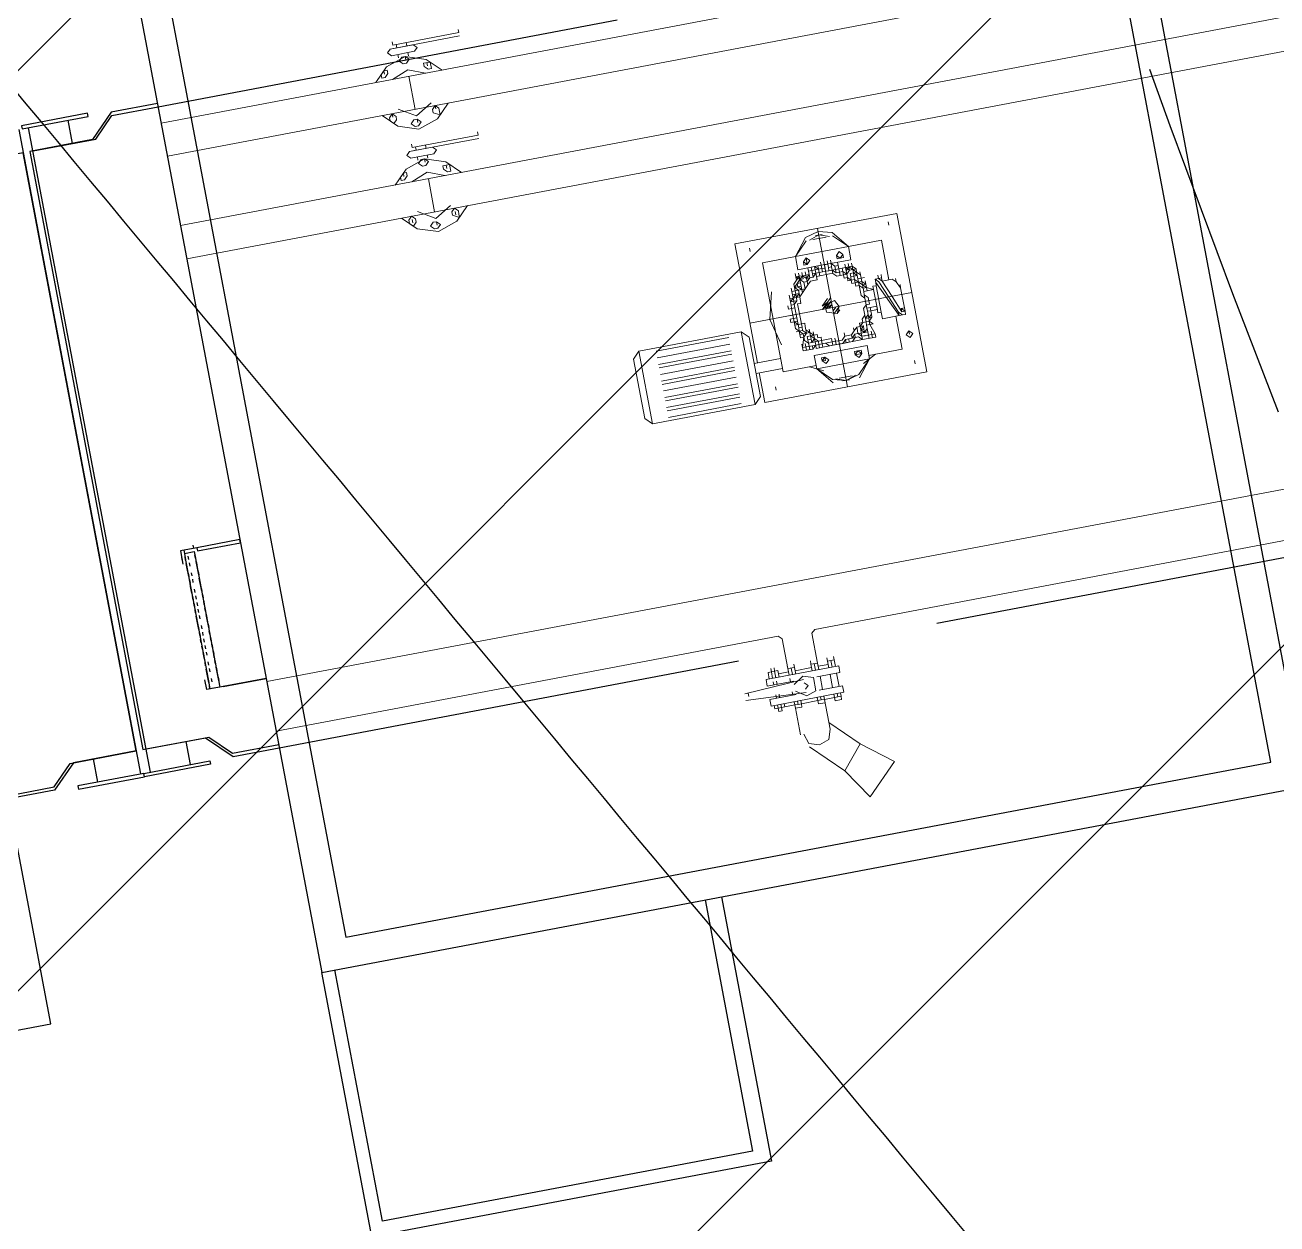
# Model space of a CAD drawing. Extents: x 407440 to 411585, y 6041728 to 6045069.
# Drawn here: x 408275.25 to 408296.63, y 6044266.03 to 6044286.49 of the extents above; entities that cross this region are included whole.
import ezdxf

# ---------------------------------------------------------------- set-up
doc = ezdxf.new("R2010")
doc.units = 0
doc.header["$LTSCALE"] = 5
doc.linetypes.add('foc-TIELINE', pattern=[1.875, 1.25, -0.625])
doc.layers.add('C-WS-T', color=13, linetype='Continuous', lineweight=9)
for name, color, linetype in [('P-BUFFER-PURPLE', 187, 'foc-TIELINE'), ('P-PROPOSED-EXISTING-H', 59, 'Continuous'), ('T-TIE', 201, 'foc-TIELINE')]:
    doc.layers.add(name, color=color, linetype=linetype)
doc.styles.add('80CG', font='ARIALN.TTF', dxfattribs={"height": 10})
doc.dimstyles.new('Compass 5 000', dxfattribs={"dimscale": 5, "dimtxt": 9, "dimasz": 2, "dimexe": 0.2, "dimexo": 0.0625, "dimgap": 0.5, "dimtad": 0, "dimtih": 1, "dimtoh": 1, "dimzin": 0, "dimdsep": 46, "dimtxsty": '80CG', "dimcen": 0.1, "dimse1": 1, "dimse2": 1, "dimclrd": 256, "dimclrt": 256, "dimaunit": 1, "dimadec": 4, "dimazin": 0, "dimtfac": 0.06, "dimtofl": 0, "dimtmove": 0, "dimatfit": 1, "dimfxl": 0.2, "dimtolj": 1, "dimtzin": 0, "dimlwd": -1, "dimarcsym": 0})

# ---------------------------------------------------------------- blocks, each defined once
blk = doc.blocks.new('P-RIG-877')
at = {"layer": 'T-TIE', "linetype": 'ByBlock', "lineweight": 25}
for points in [[(-5.7404, 0.0459), (-9.5405, 0.0459), (-9.5405, -12.2844), (-5.7404, -12.2844)], [(-5.8437, -7.5773), (-9.4486, -7.5773), (-9.4486, -8.8631), (-5.8437, -8.8631)], [(-9.4486, -8.9665), (-9.4486, -12.1811), (-5.8437, -12.1811), (-5.8437, -8.9665)], [(-7.2329, -12.2844), (-7.2443, -12.2844), (-7.2443, -12.4336), (-7.2329, -12.4336)], [(-7.2214, -12.4451), (-7.2099, -12.4451)], [(-7.2214, -12.4451), (-7.2099, -12.4451)], [(-7.2214, -12.4796), (-7.2099, -12.4796)], [(-7.2214, -12.4796), (-7.2099, -12.4796)], [(-7.164, -12.4451), (-7.1525, -12.4451)], [(-7.164, -12.4451), (-7.1525, -12.4451)], [(-7.141, -12.4451), (-7.1295, -12.4451)], [(-7.1066, -12.4451), (-7.0951, -12.4451)], [(-7.0836, -12.4451), (-7.0721, -12.4451)], [(-7.0836, -12.4451), (-7.0721, -12.4451)], [(-7.0836, -12.4796), (-7.0721, -12.4796)], [(-7.0836, -12.4796), (-7.0721, -12.4796)], [(-7.0606, -12.4451), (-7.0492, -12.4451)], [(-7.0606, -12.4451), (-7.0492, -12.4451)], [(-7.0606, -12.4796), (-7.0492, -12.4796)], [(-7.0606, -12.4796), (-7.0492, -12.4796)], [(-7.0377, -12.4451), (-7.0262, -12.4451)], [(-7.0377, -12.4451), (-7.0262, -12.4451)], [(-7.0377, -12.4796), (-7.0262, -12.4796)], [(-7.0377, -12.4796), (-7.0262, -12.4796)], [(-7.0147, -12.4451), (-7.0032, -12.4451)], [(-7.0147, -12.4451), (-7.0032, -12.4451)], [(-6.9573, -12.4451), (-6.9458, -12.4451)], [(-6.9573, -12.4451), (-6.9458, -12.4451)], [(-6.9573, -12.4796), (-6.9458, -12.4796)], [(-6.9573, -12.4796), (-6.9458, -12.4796)], [(-6.9344, -12.4451), (-6.9229, -12.4451)], [(-6.9344, -12.4451), (-6.9229, -12.4451)], [(-6.9344, -12.4796), (-6.9229, -12.4796)], [(-6.9344, -12.4796), (-6.9229, -12.4796)], [(-6.9114, -12.4451), (-6.8999, -12.4451)], [(-6.9114, -12.4451), (-6.8999, -12.4451)], [(-6.9114, -12.4796), (-6.8999, -12.4796)], [(-6.9114, -12.4796), (-6.8999, -12.4796)], [(-6.8884, -12.4796), (-6.877, -12.4796)], [(-6.8884, -12.4796), (-6.877, -12.4796)], [(-6.854, -12.4451), (-6.8425, -12.4451)], [(-6.854, -12.4451), (-6.8425, -12.4451)], [(-6.854, -12.4796), (-6.8425, -12.4796)], [(-6.854, -12.4796), (-6.8425, -12.4796)], [(-6.831, -12.4451), (-6.8196, -12.4451)], [(-8.7713, -12.5255), (-8.7713, -12.7551), (-8.7598, -12.7551), (-8.7598, -12.5255)], [(-6.5096, -12.5255), (-6.5096, -12.7551), (-6.5211, -12.7551), (-6.5211, -12.5255)], [(-6.5096, -12.9847), (-6.5096, -12.7551), (-6.5211, -12.7551), (-6.5211, -12.9847)]]:
    blk.add_lwpolyline(points, close=True, dxfattribs=at)
at = {"layer": 'T-TIE', "linetype": 'ByBlock', "lineweight": 18}
for points in [[(-6.7507, -12.2844), (-6.7507, -6.831), (-6.2226, -6.6473), (-6.2226, -0.62)], [(-6.5785, -10.413), (-6.5785, -7.4854)], [(-7.474, -10.436), (-7.3706, -10.436), (-7.3706, -9.8734), (-7.9217, -9.8734), (-7.9217, -10.436), (-7.5084, -10.436)], [(-7.6462, -10.436), (-7.6462, -9.8734)], [(-7.8873, -9.9079), (-7.8987, -9.9079)], [(-7.5888, -9.9308), (-7.6462, -9.9538), (-7.5888, -9.9308), (-7.5773, -9.9308), (-7.5773, -9.9194), (-7.5888, -9.9308), (-7.5773, -9.9194), (-7.5773, -9.9079), (-7.5888, -9.9079), (-7.6002, -9.9194), (-7.5888, -9.9079), (-7.5888, -9.9194), (-7.6462, -9.9423), (-7.7036, -9.9653), (-7.7036, -9.9423), (-7.8413, -9.9423), (-7.8413, -10.0571)], [(-7.6691, -9.9079), (-7.6921, -9.9194), (-7.6691, -9.9079)], [(-7.6806, -9.9079), (-7.6691, -9.9079)], [(-7.6462, -9.9079), (-7.6347, -9.9079), (-7.6232, -9.9079), (-7.6117, -9.9079), (-7.6002, -9.9079), (-7.5888, -9.9079), (-7.6002, -9.9079), (-7.6117, -9.9079)], [(-7.4051, -9.9079), (-7.4166, -9.9079)], [(-7.7151, -9.9423), (-7.7036, -9.9423), (-7.7036, -9.9308), (-7.6921, -9.9194), (-7.7036, -9.9194)], [(-7.7151, -9.9882), (-7.7036, -9.9768), (-7.7151, -9.9882), (-7.7036, -9.9882), (-7.5773, -9.9308), (-7.5773, -9.9768), (-7.5773, -9.9882), (-7.6002, -9.9882), (-7.5888, -9.9882)], [(-7.7036, -9.9768), (-7.6462, -9.9538), (-7.7036, -9.9768)], [(-7.5773, -9.9423), (-7.4625, -9.9423), (-7.4625, -10.0571)], [(-7.7265, -9.9768), (-7.7151, -9.9768), (-7.7151, -9.9653), (-7.7265, -9.9653)], [(-7.6806, -9.9997), (-7.6691, -9.9997), (-7.6921, -9.9997), (-7.6921, -9.9882), (-7.7036, -9.9882), (-7.7151, -9.9882), (-7.7151, -9.9768), (-7.7036, -9.9653), (-7.7151, -9.9653), (-7.7036, -9.9653), (-7.7151, -9.9653), (-7.7036, -9.9653)], [(-7.6232, -10.0342), (-7.6347, -10.0342), (-7.6232, -10.0456), (-7.6117, -10.0456), (-7.6002, -10.0456), (-7.5888, -10.0456), (-7.6002, -10.0342), (-7.6117, -10.0342), (-7.6232, -10.0342), (-7.6232, -10.0112), (-7.6232, -9.9997), (-7.6002, -9.9997), (-7.6002, -9.9882), (-7.6921, -9.9882)], [(-7.5199, -10.0342), (-7.5314, -10.0342), (-7.5314, -10.0227), (-7.5658, -10.0342), (-7.5773, -10.0342), (-7.5658, -10.0227), (-7.5658, -10.0342), (-7.5773, -10.0342), (-7.5888, -10.0227), (-7.5888, -10.0342), (-7.5888, -10.0227), (-7.5888, -10.0342), (-7.6002, -10.0227), (-7.5888, -10.0227), (-7.5888, -10.0342), (-7.6002, -10.0342), (-7.6117, -10.0342), (-7.6232, -10.0342), (-7.6117, -10.0342), (-7.6117, -10.0227), (-7.6117, -9.9997), (-7.6347, -9.9997), (-7.6232, -9.9997), (-7.6691, -9.9997), (-7.6462, -9.9997), (-7.6576, -9.9997), (-7.6806, -9.9997), (-7.6921, -9.9997)], [(-7.6232, -9.9997), (-7.6462, -9.9997), (-7.6347, -9.9997), (-7.6462, -9.9997)], [(-7.761, -10.0456), (-7.7495, -10.0456), (-7.761, -10.0456), (-7.761, -10.0571), (-7.7725, -10.0686), (-7.761, -10.0571), (-7.7725, -10.0571), (-7.761, -10.0456), (-7.761, -10.0571), (-7.7725, -10.0571), (-7.7725, -10.0686), (-7.761, -10.0686), (-7.7725, -10.0801), (-7.7725, -10.0686), (-7.761, -10.0801), (-7.7725, -10.0801), (-7.7839, -10.0801)], [(-7.738, -10.0686), (-7.7495, -10.0686), (-7.738, -10.0686), (-7.7265, -10.0686), (-7.7151, -10.0686), (-7.7151, -10.0571), (-7.7036, -10.0571), (-7.7036, -10.0456), (-7.7151, -10.0456), (-7.7036, -10.0342), (-7.7151, -10.0342), (-7.7036, -10.0342), (-7.7036, -10.0227), (-7.7036, -10.0342), (-7.7036, -10.0227), (-7.7036, -10.0342), (-7.6921, -10.0227), (-7.6806, -10.0227), (-7.6921, -10.0227)], [(-7.7151, -10.0227), (-7.7036, -10.0227), (-7.6921, -10.0227), (-7.7036, -10.0227), (-7.7151, -10.0342), (-7.7265, -10.0342), (-7.7265, -10.0227), (-7.7265, -10.0342), (-7.7151, -10.0342), (-7.7151, -10.0456), (-7.7265, -10.0456), (-7.738, -10.0456), (-7.7495, -10.0571), (-7.738, -10.0571), (-7.738, -10.0456), (-7.738, -10.0571)], [(-7.7495, -10.0456), (-7.738, -10.0342), (-7.7495, -10.0342)], [(-7.738, -10.0456), (-7.7495, -10.0456)], [(-7.738, -10.0456), (-7.7495, -10.0456)], [(-7.7265, -10.0456), (-7.738, -10.0456)], [(-7.7265, -10.0456), (-7.738, -10.0456)], [(-7.7151, -10.0571), (-7.7265, -10.0571), (-7.7151, -10.0456), (-7.7151, -10.0571), (-7.7036, -10.0571), (-7.7036, -10.0456), (-7.6921, -10.0456), (-7.6806, -10.0456), (-7.6921, -10.0456)], [(-7.7036, -10.0456), (-7.7151, -10.0456)], [(-7.7151, -10.0456), (-7.7036, -10.0456), (-7.7151, -10.0456)], [(-7.6921, -10.0342), (-7.6806, -10.0342), (-7.6691, -10.0342), (-7.6576, -10.0227), (-7.6462, -10.0227), (-7.6347, -10.0227), (-7.6347, -10.0342), (-7.6462, -10.0342), (-7.6576, -10.0342), (-7.6691, -10.0456), (-7.6806, -10.0456)], [(-7.6806, -10.0227), (-7.6806, -10.0342), (-7.6691, -10.0342), (-7.6576, -10.0342)], [(-7.6002, -10.0342), (-7.6117, -10.0342), (-7.6117, -10.0227), (-7.6232, -10.0227)], [(-7.6002, -10.0456), (-7.6117, -10.0456), (-7.6232, -10.0456)], [(-7.6002, -10.0227), (-7.6117, -10.0227), (-7.6002, -10.0227)], [(-7.5658, -10.0686), (-7.5658, -10.0571), (-7.5543, -10.0686), (-7.5658, -10.0686), (-7.5773, -10.0686), (-7.5658, -10.0686), (-7.5543, -10.0686), (-7.5658, -10.0686), (-7.5773, -10.0571), (-7.5888, -10.0571), (-7.6002, -10.0456), (-7.5888, -10.0456), (-7.5888, -10.0342)], [(-7.5773, -10.0342), (-7.5888, -10.0342), (-7.5773, -10.0342)], [(-7.5773, -10.0686), (-7.5773, -10.0571), (-7.5888, -10.0571), (-7.5773, -10.0571), (-7.5773, -10.0456), (-7.5888, -10.0456), (-7.5773, -10.0456), (-7.5888, -10.0456)], [(-7.5658, -10.0342), (-7.5658, -10.0456), (-7.5773, -10.0456), (-7.5773, -10.0342)], [(-7.5543, -10.0456), (-7.5428, -10.0571), (-7.5543, -10.0571)], [(-7.5314, -10.0227), (-7.5199, -10.0227), (-7.5199, -10.0686), (-7.5314, -10.0686), (-7.5428, -10.0686)], [(-7.5428, -10.0342), (-7.5314, -10.0342), (-7.5314, -10.0686), (-7.5314, -10.0571)], [(-7.5199, -10.0456), (-7.5314, -10.0456), (-7.5428, -10.0456)], [(-7.4395, -10.0801), (-7.4625, -10.0342)], [(-7.8413, -10.2408), (-7.8413, -10.0571), (-7.8987, -10.103), (-7.9102, -10.149), (-7.8987, -10.1949), (-7.8413, -10.2408), (-7.8873, -10.1949)], [(-7.4625, -10.2408), (-7.4625, -10.3556), (-7.8413, -10.3556), (-7.8413, -10.2408), (-7.7954, -10.2408), (-7.7954, -10.1604), (-7.7839, -10.1604), (-7.7725, -10.1604), (-7.7725, -10.149), (-7.7839, -10.149), (-7.7954, -10.149), (-7.7839, -10.149), (-7.7839, -10.1604), (-7.7954, -10.1604), (-7.7839, -10.1604), (-7.7954, -10.1604), (-7.8069, -10.1604), (-7.7954, -10.1604), (-7.7954, -10.0571), (-7.8413, -10.0571), (-7.8873, -10.103)], [(-7.761, -10.0686), (-7.761, -10.0571), (-7.761, -10.0686), (-7.7725, -10.0686), (-7.7839, -10.0686), (-7.7725, -10.0686), (-7.761, -10.0686), (-7.7495, -10.0801), (-7.7495, -10.0916), (-7.738, -10.0916), (-7.738, -10.0801), (-7.7265, -10.0686), (-7.7265, -10.0801), (-7.738, -10.0801), (-7.7495, -10.0801), (-7.761, -10.0801), (-7.7495, -10.0801)], [(-7.7725, -10.0571), (-7.7839, -10.0571)], [(-7.7725, -10.0571), (-7.7839, -10.0571)], [(-7.7725, -10.0801), (-7.7495, -10.0801), (-7.761, -10.0916), (-7.7495, -10.0916), (-7.761, -10.0916), (-7.7495, -10.0916), (-7.7495, -10.103), (-7.7495, -10.1145), (-7.761, -10.126)], [(-7.7495, -10.0571), (-7.7495, -10.0686), (-7.7495, -10.0571)], [(-7.7265, -10.0686), (-7.7265, -10.0571), (-7.738, -10.0571), (-7.7495, -10.0571)], [(-7.7495, -10.0686), (-7.738, -10.0686), (-7.7495, -10.0686)], [(-7.738, -10.0686), (-7.738, -10.0571), (-7.738, -10.0686)], [(-7.5543, -10.0686), (-7.5543, -10.0571), (-7.5428, -10.0571), (-7.5543, -10.0571), (-7.5658, -10.0571)], [(-7.5658, -10.0801), (-7.5658, -10.0686), (-7.5658, -10.0801)], [(-7.5543, -10.0916), (-7.5658, -10.0801), (-7.5543, -10.0801), (-7.5428, -10.0801)], [(-7.5543, -10.0801), (-7.5658, -10.0801)], [(-7.5428, -10.0916), (-7.5428, -10.0801), (-7.5428, -10.0916), (-7.5314, -10.103), (-7.5314, -10.0801), (-7.5199, -10.0686), (-7.5199, -10.0801), (-7.5199, -10.0916), (-7.5199, -10.103), (-7.5314, -10.0916), (-7.5314, -10.0801)], [(-7.3936, -10.1949), (-7.451, -10.2408), (-7.4051, -10.1949), (-7.3936, -10.149), (-7.4051, -10.103), (-7.451, -10.0571), (-7.3936, -10.103)], [(-7.8873, -10.1145), (-7.8987, -10.149), (-7.8873, -10.1834)], [(-7.8873, -10.126), (-7.8873, -10.1719), (-7.8873, -10.126)], [(-7.7495, -10.103), (-7.761, -10.103), (-7.7839, -10.103), (-7.7725, -10.103), (-7.7725, -10.1145), (-7.7725, -10.103), (-7.761, -10.103), (-7.761, -10.1145), (-7.7725, -10.126), (-7.7725, -10.1375), (-7.7839, -10.1375), (-7.7725, -10.1375), (-7.7839, -10.1375), (-7.7954, -10.1375), (-7.8069, -10.1375), (-7.7954, -10.1375), (-7.7839, -10.1375), (-7.7839, -10.126), (-7.7954, -10.126), (-7.8069, -10.126), (-7.7954, -10.126), (-7.7839, -10.126), (-7.7725, -10.126), (-7.7725, -10.1375), (-7.7725, -10.149), (-7.761, -10.149), (-7.761, -10.1604), (-7.761, -10.1719), (-7.761, -10.1834), (-7.7725, -10.1834), (-7.761, -10.1949), (-7.7725, -10.1949), (-7.7839, -10.1949), (-7.7725, -10.1949), (-7.7839, -10.1949), (-7.7839, -10.1834), (-7.7839, -10.1719), (-7.7954, -10.1834), (-7.7839, -10.1834), (-7.7725, -10.1834), (-7.7839, -10.1834), (-7.7725, -10.1834), (-7.7725, -10.1949), (-7.761, -10.1949)], [(-7.7839, -10.1145), (-7.7954, -10.126), (-7.7839, -10.126), (-7.7954, -10.126), (-7.8069, -10.126)], [(-7.761, -10.149), (-7.761, -10.1375), (-7.761, -10.126), (-7.7725, -10.126), (-7.7725, -10.1145), (-7.7839, -10.1145), (-7.7839, -10.103), (-7.7954, -10.103), (-7.7839, -10.103), (-7.7725, -10.103), (-7.7725, -10.0916), (-7.7725, -10.103)], [(-7.761, -10.103), (-7.7839, -10.103), (-7.761, -10.103)], [(-7.7839, -10.126), (-7.7725, -10.126), (-7.7839, -10.126)], [(-7.7839, -10.1375), (-7.7839, -10.126), (-7.7725, -10.126)], [(-7.7725, -10.0916), (-7.761, -10.0916)], [(-7.761, -10.103), (-7.761, -10.1145)], [(-7.6462, -10.126), (-7.6232, -10.149), (-7.6462, -10.126), (-7.6232, -10.149), (-7.6462, -10.126), (-7.6232, -10.149), (-7.6462, -10.126), (-7.6232, -10.149)], [(-7.6347, -10.126), (-7.6232, -10.1375), (-7.6347, -10.126)], [(-7.5314, -10.0916), (-7.5428, -10.0916), (-7.5314, -10.0916), (-7.5314, -10.103), (-7.5428, -10.103), (-7.5543, -10.0916), (-7.5658, -10.0916)], [(-7.5314, -10.126), (-7.5199, -10.126), (-7.5199, -10.1375), (-7.5314, -10.126), (-7.5314, -10.1145), (-7.5199, -10.1145), (-7.5199, -10.126), (-7.5199, -10.103), (-7.5199, -10.2064), (-7.5199, -10.1719), (-7.5199, -10.1834), (-7.5314, -10.1949), (-7.5314, -10.1834), (-7.5314, -10.1719), (-7.5428, -10.1719), (-7.5428, -10.1834), (-7.5428, -10.1949), (-7.5428, -10.2064), (-7.5543, -10.2064), (-7.5543, -10.2178), (-7.5658, -10.2178), (-7.5658, -10.2293), (-7.5543, -10.2293), (-7.5658, -10.2408)], [(-7.5314, -10.1719), (-7.5199, -10.1719), (-7.5199, -10.1604), (-7.5199, -10.149), (-7.5314, -10.149), (-7.5314, -10.1375), (-7.5428, -10.126), (-7.5543, -10.126)], [(-7.5428, -10.126), (-7.5428, -10.1145), (-7.5428, -10.103)], [(-7.5314, -10.103), (-7.5314, -10.1145), (-7.5314, -10.103)], [(-7.4051, -10.1834), (-7.3936, -10.149), (-7.4051, -10.1145)], [(-7.4051, -10.1719), (-7.4051, -10.126), (-7.4051, -10.1719)], [(-7.9217, -10.149), (-7.3706, -10.149)], [(-7.8987, -10.1604), (-7.8987, -10.1375)], [(-7.7725, -10.1604), (-7.7839, -10.1604), (-7.7725, -10.1604), (-7.7839, -10.1604), (-7.7839, -10.149), (-7.7954, -10.149), (-7.8069, -10.149)], [(-7.7954, -10.149), (-7.7954, -10.1375), (-7.7954, -10.149)], [(-7.7954, -10.149), (-7.7839, -10.149), (-7.7954, -10.149)], [(-7.761, -10.1719), (-7.7725, -10.1719), (-7.7725, -10.1604), (-7.7725, -10.1719), (-7.7839, -10.1719), (-7.7725, -10.1719), (-7.7725, -10.1834), (-7.7839, -10.1834), (-7.7954, -10.1834), (-7.7839, -10.1834), (-7.7725, -10.1834)], [(-7.7839, -10.1604), (-7.7954, -10.1604)], [(-7.7839, -10.1375), (-7.7725, -10.1375), (-7.7839, -10.1375)], [(-7.7839, -10.1604), (-7.7725, -10.1604), (-7.7839, -10.1604)], [(-7.7839, -10.1719), (-7.7839, -10.1604), (-7.7839, -10.1719)], [(-7.6462, -10.1834), (-7.6806, -10.149), (-7.6462, -10.1834), (-7.6691, -10.149), (-7.6462, -10.1719), (-7.6691, -10.149), (-7.6462, -10.1719), (-7.6691, -10.149)], [(-7.6576, -10.1719), (-7.6691, -10.1604), (-7.6576, -10.1834), (-7.6806, -10.1604)], [(-7.6462, -10.1604), (-7.6462, -10.149), (-7.6576, -10.149), (-7.6462, -10.1604), (-7.6576, -10.149), (-7.6462, -10.1604), (-7.6576, -10.149), (-7.6462, -10.1719)], [(-7.6462, -10.1375), (-7.6347, -10.149), (-7.6462, -10.1375), (-7.6347, -10.149), (-7.6462, -10.1375), (-7.6347, -10.149)], [(-7.5314, -10.149), (-7.5428, -10.149)], [(-7.5428, -10.1604), (-7.5314, -10.1604), (-7.5199, -10.1604), (-7.5199, -10.1719), (-7.5314, -10.1719), (-7.5314, -10.1604)], [(-7.5314, -10.149), (-7.5314, -10.1604), (-7.5314, -10.149)], [(-7.5199, -10.149), (-7.5199, -10.1604), (-7.5199, -10.149)], [(-7.3936, -10.1375), (-7.3936, -10.1604)], [(-7.7725, -10.2064), (-7.761, -10.2064), (-7.761, -10.2178), (-7.7495, -10.2178), (-7.761, -10.2064), (-7.7839, -10.2064), (-7.7725, -10.2064), (-7.7725, -10.2178), (-7.761, -10.2178), (-7.7495, -10.2178), (-7.761, -10.2178), (-7.7725, -10.2064), (-7.7839, -10.2064), (-7.7954, -10.2064), (-7.7839, -10.2064), (-7.7839, -10.1949), (-7.7954, -10.1949), (-7.7839, -10.1949), (-7.7954, -10.1949), (-7.7839, -10.1949)], [(-7.7839, -10.1834), (-7.7725, -10.1834), (-7.7725, -10.1949)], [(-7.761, -10.1949), (-7.7839, -10.1949), (-7.761, -10.1949)], [(-7.761, -10.1834), (-7.7495, -10.1834), (-7.7495, -10.1949), (-7.7495, -10.2064), (-7.738, -10.2178), (-7.7495, -10.2178), (-7.761, -10.2178)], [(-7.761, -10.1949), (-7.761, -10.2064), (-7.761, -10.1949)], [(-7.761, -10.2064), (-7.7495, -10.2178)], [(-7.7495, -10.2178), (-7.761, -10.2064)], [(-7.5314, -10.2064), (-7.5428, -10.2064), (-7.5428, -10.2178)], [(-7.5314, -10.1949), (-7.5314, -10.2293), (-7.5314, -10.2178), (-7.5199, -10.2178)], [(-7.7265, -10.2408), (-7.7265, -10.2293), (-7.738, -10.2293), (-7.7495, -10.2293), (-7.7495, -10.2178), (-7.7495, -10.2293), (-7.761, -10.2408), (-7.7725, -10.2293), (-7.761, -10.2293), (-7.7725, -10.2293), (-7.7839, -10.2293), (-7.7725, -10.2293), (-7.7725, -10.2408), (-7.761, -10.2523), (-7.7725, -10.2408), (-7.761, -10.2523), (-7.7725, -10.2523), (-7.761, -10.2523), (-7.7725, -10.2523), (-7.7839, -10.2523)], [(-7.7725, -10.2178), (-7.7839, -10.2178)], [(-7.7725, -10.2408), (-7.761, -10.2408), (-7.7725, -10.2408), (-7.7839, -10.2408), (-7.7725, -10.2408), (-7.761, -10.2408), (-7.7725, -10.2523)], [(-7.7725, -10.2293), (-7.761, -10.2293)], [(-7.7725, -10.2408), (-7.7725, -10.2523), (-7.7725, -10.2408)], [(-7.761, -10.2408), (-7.7495, -10.2523), (-7.761, -10.2408)], [(-7.738, -10.2293), (-7.7495, -10.2293)], [(-7.7036, -10.2638), (-7.7151, -10.2638), (-7.7036, -10.2638), (-7.7151, -10.2523), (-7.7036, -10.2523), (-7.7151, -10.2408), (-7.7265, -10.2408), (-7.738, -10.2408), (-7.7265, -10.2408), (-7.738, -10.2408), (-7.7495, -10.2408), (-7.738, -10.2408), (-7.7495, -10.2408), (-7.738, -10.2408), (-7.7495, -10.2408)], [(-7.7495, -10.2408), (-7.7495, -10.2523), (-7.7495, -10.2408)], [(-7.7495, -10.2523), (-7.738, -10.2638), (-7.7495, -10.2523)], [(-7.738, -10.2523), (-7.7495, -10.2523)], [(-7.738, -10.2178), (-7.7265, -10.2293), (-7.7151, -10.2408)], [(-7.738, -10.2408), (-7.738, -10.2523), (-7.7265, -10.2408), (-7.7265, -10.2523), (-7.7151, -10.2523), (-7.7151, -10.2638), (-7.7151, -10.2753), (-7.7265, -10.2753), (-7.7151, -10.2753)], [(-7.7265, -10.2638), (-7.7265, -10.2523), (-7.738, -10.2638)], [(-7.7036, -10.2523), (-7.7151, -10.2523), (-7.7151, -10.2638), (-7.7036, -10.2638), (-7.7151, -10.2523), (-7.7265, -10.2523), (-7.7265, -10.2638), (-7.7151, -10.2638), (-7.7265, -10.2638), (-7.7151, -10.2638), (-7.7036, -10.2638), (-7.7036, -10.2523), (-7.6806, -10.2523), (-7.6806, -10.2638), (-7.6691, -10.2638), (-7.6576, -10.2638), (-7.6462, -10.2638)], [(-7.6921, -10.2753), (-7.6921, -10.2867), (-7.6806, -10.2867), (-7.6921, -10.2867), (-7.7036, -10.2867), (-7.7151, -10.2867), (-7.7036, -10.2867), (-7.7036, -10.2753), (-7.7036, -10.2867), (-7.7036, -10.2753), (-7.7151, -10.2753), (-7.7265, -10.2753), (-7.7265, -10.2638), (-7.7265, -10.2753), (-7.7265, -10.2638), (-7.7151, -10.2638), (-7.7151, -10.2523), (-7.7265, -10.2523)], [(-7.6347, -10.2638), (-7.6462, -10.2638), (-7.6347, -10.2638), (-7.6232, -10.2638), (-7.6117, -10.2638), (-7.6002, -10.2638), (-7.6117, -10.2638), (-7.6117, -10.2753), (-7.6117, -10.2523)], [(-7.5888, -10.2638), (-7.5773, -10.2523), (-7.5888, -10.2638), (-7.5888, -10.2753), (-7.6002, -10.2867), (-7.6117, -10.2867), (-7.6232, -10.2867), (-7.6117, -10.2753), (-7.6232, -10.2753), (-7.6232, -10.2867), (-7.6232, -10.2982), (-7.6232, -10.2867), (-7.6232, -10.2982), (-7.6347, -10.2982), (-7.6347, -10.2867), (-7.6462, -10.2867), (-7.6347, -10.2867), (-7.6232, -10.2867), (-7.6117, -10.2867), (-7.6232, -10.2867), (-7.6347, -10.2867), (-7.6347, -10.2982), (-7.6232, -10.2982), (-7.6347, -10.2982)], [(-7.5888, -10.2867), (-7.5888, -10.2753), (-7.6002, -10.2753), (-7.6117, -10.2753), (-7.6117, -10.2867), (-7.6117, -10.2753), (-7.6232, -10.2753), (-7.6347, -10.2753), (-7.6232, -10.2753), (-7.6117, -10.2753), (-7.6002, -10.2753), (-7.6002, -10.2638), (-7.5888, -10.2638), (-7.5888, -10.2753), (-7.5773, -10.2753), (-7.5773, -10.2638), (-7.5658, -10.2638), (-7.5773, -10.2523), (-7.5773, -10.2408), (-7.5658, -10.2408), (-7.5658, -10.2523), (-7.5543, -10.2523), (-7.5428, -10.2523), (-7.5428, -10.2408), (-7.5428, -10.2523), (-7.5314, -10.2523), (-7.5199, -10.2523)], [(-7.5543, -10.2523), (-7.5543, -10.2408), (-7.5428, -10.2408), (-7.5543, -10.2408), (-7.5658, -10.2408), (-7.5773, -10.2408), (-7.5888, -10.2523), (-7.6002, -10.2523), (-7.6117, -10.2523), (-7.6002, -10.2523)], [(-7.5773, -10.2408), (-7.5888, -10.2408)], [(-7.5773, -10.2408), (-7.5888, -10.2408)], [(-7.5773, -10.2753), (-7.5773, -10.2638), (-7.5773, -10.2523), (-7.5888, -10.2523)], [(-7.5773, -10.2408), (-7.5658, -10.2293), (-7.5658, -10.2408), (-7.5658, -10.2523)], [(-7.5658, -10.2293), (-7.5543, -10.2293), (-7.5428, -10.2408)], [(-7.5543, -10.2408), (-7.5658, -10.2408)], [(-7.5543, -10.2408), (-7.5658, -10.2408)], [(-7.5658, -10.2523), (-7.5543, -10.2523), (-7.5658, -10.2523)], [(-7.5314, -10.2178), (-7.5428, -10.2178), (-7.5543, -10.2293), (-7.5428, -10.2293), (-7.5314, -10.2293), (-7.5314, -10.2408), (-7.5199, -10.2408), (-7.5199, -10.2753), (-7.5314, -10.2753), (-7.5428, -10.2753)], [(-7.4625, -10.2638), (-7.4395, -10.2178)], [(-6.0848, -10.2293), (-5.9815, -10.3327)], [(-7.738, -10.2638), (-7.7495, -10.2638)], [(-7.738, -10.2638), (-7.7495, -10.2638)], [(-7.7265, -10.2638), (-7.738, -10.2638)], [(-7.7265, -10.2638), (-7.738, -10.2638), (-7.7265, -10.2638)], [(-7.7036, -10.2753), (-7.7151, -10.2638), (-7.7036, -10.2638), (-7.7036, -10.2753), (-7.7036, -10.2638), (-7.7036, -10.2753), (-7.6921, -10.2753), (-7.6806, -10.2753), (-7.6806, -10.2867), (-7.6691, -10.2867), (-7.6462, -10.2867), (-7.6462, -10.2982), (-7.6462, -10.2867), (-7.6462, -10.2982), (-7.6462, -10.2867), (-7.6691, -10.2867), (-7.6806, -10.2867), (-7.6921, -10.2867)], [(-7.6806, -10.2982), (-7.6691, -10.2982), (-7.6691, -10.2867), (-7.6691, -10.2982), (-7.6691, -10.2867), (-7.6691, -10.2982), (-7.6691, -10.2867), (-7.6806, -10.2867), (-7.6921, -10.2867), (-7.6806, -10.2867), (-7.6921, -10.2867), (-7.7036, -10.2867), (-7.7036, -10.2753), (-7.6921, -10.2867), (-7.6921, -10.2753), (-7.7036, -10.2753), (-7.7036, -10.2638), (-7.6921, -10.2638), (-7.7036, -10.2638), (-7.6921, -10.2638), (-7.6806, -10.2753), (-7.6691, -10.2753), (-7.6806, -10.2753)], [(-7.6232, -10.2867), (-7.6232, -10.2753), (-7.6347, -10.2753), (-7.6462, -10.2753), (-7.6576, -10.2753), (-7.6691, -10.2753), (-7.6806, -10.2753), (-7.6806, -10.2867), (-7.6921, -10.2867), (-7.7036, -10.2867)], [(-7.6921, -10.2753), (-7.6921, -10.2638), (-7.6921, -10.2753)], [(-7.6691, -10.2753), (-7.6576, -10.2753), (-7.6691, -10.2753)], [(-7.6691, -10.2753), (-7.6691, -10.2867), (-7.6691, -10.2753), (-7.6691, -10.2867)], [(-7.6576, -10.2753), (-7.6462, -10.2753), (-7.6576, -10.2753)], [(-7.6117, -10.2867), (-7.6232, -10.2867), (-7.6347, -10.2867), (-7.6462, -10.2867), (-7.6347, -10.2867)], [(-7.6347, -10.2867), (-7.6347, -10.2753), (-7.6347, -10.2867)], [(-7.6117, -10.2753), (-7.6117, -10.2867), (-7.6117, -10.2753)], [(-7.6002, -10.2638), (-7.5888, -10.2638), (-7.6002, -10.2638)], [(-7.5658, -10.2753), (-7.5658, -10.2638), (-7.5658, -10.2753), (-7.5773, -10.2753), (-7.5658, -10.2753), (-7.5773, -10.2753), (-7.5888, -10.2753), (-7.5773, -10.2753), (-7.5888, -10.2753), (-7.5773, -10.2638), (-7.5658, -10.2638)], [(-7.5199, -10.2638), (-7.5314, -10.2638), (-7.5428, -10.2638)], [(-7.738, -10.3441), (-7.6462, -10.3671), (-7.5543, -10.3441)], [(-7.8873, -10.3901), (-7.8987, -10.3901)], [(-7.4051, -10.3901), (-7.4166, -10.3901)], [(-6.5785, -12.2844), (-6.5785, -10.5393)], [(-8.8057, -11.2282), (-8.8172, -11.2282)], [(-8.4498, -11.2282), (-8.4613, -11.2282)], [(-8.6909, -11.3085), (-8.7368, -11.3544), (-8.7598, -11.4233), (-8.7368, -11.4922), (-8.6909, -11.5381)], [(-8.5761, -11.5381), (-8.5302, -11.4922), (-8.5072, -11.4233), (-8.5302, -11.3544), (-8.5761, -11.3085)], [(-8.335, -11.3085), (-8.3809, -11.3544), (-8.4039, -11.4233), (-8.3809, -11.4922), (-8.335, -11.5381)], [(-8.2202, -11.5381), (-8.1743, -11.4922), (-8.1513, -11.4233), (-8.1743, -11.3544), (-8.2202, -11.3085)], [(-8.7139, -11.3544), (-8.7254, -11.3544)], [(-8.6909, -11.3659), (-8.7139, -11.4233), (-8.6909, -11.4807)], [(-8.5876, -11.4807), (-8.5531, -11.4233), (-8.5876, -11.3659)], [(-8.5646, -11.3544), (-8.5761, -11.3544)], [(-8.358, -11.3544), (-8.3695, -11.3544)], [(-8.335, -11.3659), (-8.358, -11.4233), (-8.335, -11.4807)], [(-8.2317, -11.4807), (-8.1972, -11.4233), (-8.2317, -11.3659)], [(-8.1972, -11.3544), (-8.2087, -11.3544)], [(-8.7942, -11.4118), (-8.8057, -11.4118)], [(-8.4383, -11.4118), (-8.4498, -11.4118)], [(-8.7942, -11.4463), (-8.8057, -11.4463)], [(-8.7483, -11.4233), (-8.7598, -11.4233)], [(-8.6909, -11.4233), (-8.5761, -11.4233)], [(-8.5302, -11.4233), (-8.5417, -11.4233)], [(-8.4383, -11.4463), (-8.4498, -11.4463)], [(-8.3924, -11.4233), (-8.4039, -11.4233)], [(-8.335, -11.4233), (-8.2202, -11.4233)], [(-8.1743, -11.4233), (-8.1858, -11.4233)], [(-8.8057, -11.4578), (-8.8172, -11.4578)], [(-8.4498, -11.4578), (-8.4613, -11.4578)], [(-8.7139, -11.5037), (-8.7254, -11.5037)], [(-8.5646, -11.5037), (-8.5761, -11.5037)], [(-8.358, -11.5037), (-8.3695, -11.5037)], [(-8.1972, -11.5037), (-8.2087, -11.5037)]]:
    blk.add_lwpolyline(points, dxfattribs=at)
at = {"layer": 'T-TIE', "linetype": 'ByBlock', "lineweight": 5}
for points in [[(-8.6909, -12.2844), (-8.6909, -1.1366)], [(-8.5761, -12.2844), (-8.5761, -1.1366)], [(-8.335, -12.2844), (-8.335, -1.1366)], [(-8.2202, -12.2844), (-8.2202, -1.1366)], [(-6.1652, -10.3327), (-6.0848, -10.2293)], [(-6.257, -10.4245), (-6.1652, -10.3327), (-6.0848, -10.4015), (-5.9815, -10.3327)], [(-7.5084, -10.3556), (-7.5084, -10.4475)], [(-7.474, -10.4475), (-7.474, -10.3556)], [(-6.4637, -10.3671), (-6.4751, -10.3671), (-6.4637, -10.3671), (-6.4407, -10.3671)], [(-6.4637, -10.3786), (-6.4407, -10.3786)], [(-6.4177, -10.5163), (-6.4177, -10.6082), (-6.4407, -10.6082), (-6.4407, -10.3556), (-6.4177, -10.3556), (-6.4177, -10.436)], [(-6.3718, -10.3671), (-6.4177, -10.3671)], [(-6.3718, -10.436), (-6.3718, -10.3556), (-6.3488, -10.3556), (-6.3488, -10.6082), (-6.3718, -10.6082), (-6.3718, -10.5163)], [(-6.3488, -10.3671), (-6.3374, -10.3671), (-6.3488, -10.3671)], [(-6.3374, -10.3901), (-6.3488, -10.3901), (-6.3374, -10.3901), (-6.3259, -10.3901), (-6.3259, -10.3671), (-6.3374, -10.3671), (-6.3374, -10.3786), (-6.3488, -10.3786)], [(-6.3488, -10.3671), (-6.3374, -10.3671)], [(-6.3374, -10.3786), (-6.3374, -10.3901), (-6.3488, -10.3901), (-6.3374, -10.3901), (-6.3374, -10.4245), (-6.3488, -10.4245), (-6.3374, -10.4245), (-6.3374, -10.436), (-6.3488, -10.436)], [(-6.5785, -10.413), (-6.567, -10.4245), (-6.4637, -10.4245), (-6.4407, -10.4245)], [(-6.4522, -10.5049), (-6.4522, -10.4475), (-6.4637, -10.4475), (-6.4751, -10.4475), (-6.4637, -10.4475), (-6.4637, -10.4245), (-6.4751, -10.4245), (-6.4637, -10.4245)], [(-6.4407, -10.3901), (-6.4522, -10.3901), (-6.4522, -10.4245), (-6.4637, -10.4245), (-6.4637, -10.4475), (-6.4407, -10.4475)], [(-6.3718, -10.3901), (-6.4177, -10.3901)], [(-6.3718, -10.4245), (-6.4177, -10.4245)], [(-6.3374, -10.4475), (-6.3259, -10.4475), (-6.3259, -10.4245), (-6.3374, -10.4245), (-6.234, -10.4245), (-6.1996, -10.436), (-6.1881, -10.4704), (-6.1996, -10.5049), (-6.234, -10.5163)], [(-6.1881, -10.5049), (-6.0848, -10.4015)], [(-7.3706, -10.4704), (-7.3936, -10.4475), (-7.6002, -10.4475), (-7.6232, -10.4704)], [(-7.6232, -10.8263), (-7.3706, -10.8263), (-7.3706, -10.4704), (-7.6232, -10.4704), (-7.6232, -10.8263), (-7.6002, -10.8493), (-7.3936, -10.8493), (-7.3706, -10.8263)], [(-6.4637, -10.436), (-6.4407, -10.436)], [(-6.3833, -10.5163), (-6.3603, -10.4819), (-6.3718, -10.4475), (-6.4177, -10.4475), (-6.4292, -10.4819), (-6.4062, -10.5163)], [(-6.3833, -10.4819), (-6.3948, -10.4704), (-6.4062, -10.4819)], [(-6.3374, -10.436), (-6.3374, -10.4475), (-6.3488, -10.4475), (-6.3374, -10.4475), (-6.3374, -10.5049), (-6.3259, -10.5049), (-6.3259, -10.5278)], [(-6.4407, -10.5049), (-6.4637, -10.5049), (-6.4637, -10.5278), (-6.4637, -10.5049), (-6.4751, -10.5049)], [(-6.4062, -10.6886), (-6.4177, -10.4819)], [(-6.3718, -10.4819), (-6.3833, -10.6886)], [(-6.3488, -10.5049), (-6.3374, -10.5049), (-6.3374, -10.5163), (-6.3488, -10.5163)], [(-7.6117, -10.7689), (-7.6117, -10.5163)], [(-7.5888, -10.7689), (-7.5888, -10.5163)], [(-7.5658, -10.7689), (-7.5658, -10.5163)], [(-7.5543, -10.7689), (-7.5543, -10.5163)], [(-7.5314, -10.7689), (-7.5314, -10.5163)], [(-7.5084, -10.7689), (-7.5084, -10.5163)], [(-7.4969, -10.7689), (-7.4969, -10.5163)], [(-7.474, -10.7689), (-7.474, -10.5163)], [(-7.451, -10.7689), (-7.451, -10.5163)], [(-7.4395, -10.7689), (-7.4395, -10.5163)], [(-7.4166, -10.7689), (-7.4166, -10.5163)], [(-7.4051, -10.7689), (-7.4051, -10.5163)], [(-7.3821, -10.7689), (-7.3821, -10.5163)], [(-6.5785, -10.5393), (-6.567, -10.5278), (-6.4637, -10.5278), (-6.4751, -10.5278), (-6.4637, -10.5278)], [(-6.4637, -10.5163), (-6.4407, -10.5163)], [(-6.4637, -10.5278), (-6.4407, -10.5278), (-6.4637, -10.5278)], [(-6.4522, -10.5278), (-6.4522, -10.5623), (-6.4407, -10.5623), (-6.4637, -10.5623), (-6.4637, -10.5967), (-6.4407, -10.5967)], [(-6.4177, -10.5278), (-6.4292, -10.5278)], [(-6.3718, -10.5278), (-6.3833, -10.5278)], [(-6.3374, -10.5163), (-6.3374, -10.5278), (-6.3488, -10.5278), (-6.3374, -10.5278), (-6.3488, -10.5278)], [(-6.234, -10.5278), (-6.3259, -10.5278), (-6.3374, -10.5278), (-6.3374, -10.5623), (-6.3488, -10.5623), (-6.3374, -10.5623), (-6.3374, -10.5738), (-6.3488, -10.5738)], [(-6.4637, -10.5738), (-6.4751, -10.5738)], [(-6.4637, -10.5852), (-6.4751, -10.5852)], [(-6.4407, -10.5738), (-6.4637, -10.5738), (-6.4637, -10.5852), (-6.4407, -10.5852)], [(-6.4177, -10.5738), (-6.4292, -10.5738)], [(-6.4177, -10.5852), (-6.4292, -10.5852)], [(-6.3718, -10.5738), (-6.3833, -10.5738)], [(-6.3718, -10.5852), (-6.3833, -10.5852)], [(-6.3488, -10.5852), (-6.3374, -10.5852), (-6.3374, -10.5738), (-6.3259, -10.5738), (-6.3259, -10.5852), (-6.3374, -10.5852), (-6.3374, -10.5967), (-6.3488, -10.5967)], [(-6.3948, -10.6771), (-6.4062, -10.6771)], [(-8.8057, -11.2282), (-8.8057, -11.4578)], [(-8.7942, -11.4578), (-8.7942, -11.2282)], [(-8.4498, -11.2282), (-8.4498, -11.4578)], [(-8.4383, -11.4578), (-8.4383, -11.2282)], [(-8.7713, -11.4118), (-8.7598, -11.4118)], [(-8.4154, -11.4118), (-8.4039, -11.4118)], [(-8.7713, -11.4463), (-8.7598, -11.4463)], [(-8.4154, -11.4463), (-8.4039, -11.4463)]]:
    blk.add_lwpolyline(points, dxfattribs=at)
at = {"layer": 'T-TIE', "linetype": 'ByBlock', "lineweight": 25}
for points in [[(-6.5211, -8.6105), (-6.5211, -9.9997)], [(-8.7598, -12.2844), (-8.7598, -12.4451), (-8.6794, -12.5255), (-8.6794, -12.7436), (-6.6014, -12.7436), (-6.6014, -12.5255), (-6.5211, -12.4451), (-6.5211, -12.2844), (-6.5211, -10.6886)], [(-8.6794, -12.7321), (-8.6794, -12.514), (-8.7483, -12.4451), (-8.7483, -12.2844), (-8.7483, -10.6886)], [(-5.7404, -10.8952), (-4.8219, -10.8952), (-4.8219, -12.2844), (-5.7404, -12.2844)], [(-5.7404, -10.9526), (-4.8678, -10.9526), (-4.8678, -12.2385), (-5.7404, -12.2385)], [(-6.7622, -12.4336), (-6.7622, -12.2844), (-6.7622, -12.4336)], [(-6.6014, -12.7321), (-6.6014, -12.514), (-6.5325, -12.4451), (-6.5325, -12.2844)], [(-7.2443, -12.4336), (-7.2443, -12.491), (-7.1984, -12.491)], [(-6.7622, -12.4336), (-6.7622, -12.491), (-6.7966, -12.491)], [(-7.2443, -12.4451), (-7.2558, -12.4451)], [(-7.2443, -12.4796), (-7.2329, -12.4796), (-7.2099, -12.4796), (-6.7966, -12.4796), (-6.7851, -12.4796), (-6.7966, -12.4796), (-6.7851, -12.4796), (-6.7966, -12.4796), (-6.8081, -12.4796), (-6.8196, -12.4796), (-6.831, -12.4796), (-6.8196, -12.4796), (-6.831, -12.4796), (-6.8196, -12.4796)], [(-7.2329, -12.4796), (-7.2329, -12.4451), (-6.7622, -12.4451), (-6.7622, -12.4796)], [(-7.2099, -12.4681), (-7.2214, -12.4681)], [(-7.164, -12.4451), (-7.1755, -12.4451), (-7.1869, -12.4451), (-7.1984, -12.4451), (-7.1869, -12.4451), (-7.1984, -12.4451), (-7.1869, -12.4451)], [(-7.1869, -12.4681), (-7.1984, -12.4681)], [(-7.164, -12.4796), (-7.1525, -12.4796), (-7.164, -12.4796), (-7.1525, -12.4796), (-7.164, -12.4796), (-7.1755, -12.4796), (-7.1869, -12.4796), (-7.1984, -12.4796), (-7.1869, -12.4796), (-7.1984, -12.4796), (-7.1869, -12.4796)], [(-7.1525, -12.4681), (-7.164, -12.4681)], [(-7.1066, -12.4451), (-7.0951, -12.4451), (-7.1066, -12.4451), (-7.1181, -12.4451), (-7.1295, -12.4451), (-7.141, -12.4451), (-7.1295, -12.4451)], [(-7.1295, -12.4681), (-7.141, -12.4681)], [(-7.1066, -12.4796), (-7.0951, -12.4796), (-7.1066, -12.4796), (-7.0951, -12.4796), (-7.1066, -12.4796), (-7.1181, -12.4796), (-7.1295, -12.4796), (-7.141, -12.4796), (-7.1295, -12.4796), (-7.141, -12.4796), (-7.1295, -12.4796)], [(-7.0951, -12.4681), (-7.1066, -12.4681)], [(-7.0721, -12.4451), (-7.0836, -12.4451)], [(-7.0721, -12.4681), (-7.0836, -12.4681)], [(-7.0492, -12.4681), (-7.0606, -12.4681)], [(-7.0262, -12.4681), (-7.0377, -12.4681)], [(-7.0032, -12.4681), (-7.0147, -12.4681)], [(-6.9803, -12.4796), (-6.9688, -12.4796), (-6.9803, -12.4796), (-6.9688, -12.4796), (-6.9803, -12.4796), (-6.9918, -12.4796), (-7.0032, -12.4796), (-7.0147, -12.4796), (-7.0032, -12.4796), (-7.0147, -12.4796), (-7.0032, -12.4796)], [(-6.9803, -12.4451), (-6.9688, -12.4451), (-6.9803, -12.4451), (-6.9688, -12.4451), (-6.9803, -12.4451), (-6.9918, -12.4451), (-7.0032, -12.4451)], [(-6.9688, -12.4681), (-6.9803, -12.4681)], [(-6.9458, -12.4681), (-6.9573, -12.4681)], [(-6.9229, -12.4681), (-6.9344, -12.4681)], [(-6.8999, -12.4681), (-6.9114, -12.4681)], [(-6.8655, -12.4451), (-6.877, -12.4451), (-6.8884, -12.4451), (-6.877, -12.4451), (-6.8884, -12.4451), (-6.877, -12.4451)], [(-6.877, -12.4681), (-6.8884, -12.4681)], [(-6.8655, -12.4796), (-6.877, -12.4796)], [(-6.8425, -12.4681), (-6.854, -12.4681)], [(-6.7966, -12.4451), (-6.7851, -12.4451), (-6.7966, -12.4451), (-6.7851, -12.4451), (-6.7966, -12.4451), (-6.8081, -12.4451), (-6.8196, -12.4451), (-6.831, -12.4451), (-6.8196, -12.4451)], [(-6.8196, -12.4681), (-6.831, -12.4681)], [(-6.7851, -12.4681), (-6.7966, -12.4681)], [(-6.7966, -12.4796), (-6.7622, -12.4796), (-6.7736, -12.4796)], [(-7.2099, -12.491), (-7.2214, -12.491)], [(-8.6794, -12.5944), (-8.7598, -12.5944)], [(-6.6014, -12.5944), (-6.5211, -12.5944)], [(-6.5211, -12.7321), (-8.7598, -12.7321)], [(-8.7598, -12.7666), (-6.5211, -12.7666)], [(-6.6014, -12.7666), (-8.6794, -12.7666), (-8.6794, -12.9847), (-8.7598, -13.0651), (-8.7598, -13.2258)], [(-6.5325, -13.2258), (-6.5325, -13.0651), (-6.6014, -12.9962), (-6.6014, -12.7666), (-6.6014, -12.9847), (-6.5211, -13.0651), (-6.5211, -13.2258)], [(-6.6014, -12.9158), (-6.5211, -12.9158)], [(-6.8196, -25.5561), (-5.7404, -25.5561), (-5.7404, -13.2258), (-9.5405, -13.2258), (-9.5405, -25.5561), (-8.4613, -25.5561)]]:
    blk.add_lwpolyline(points, dxfattribs=at)
at = {"layer": 'T-TIE', "linetype": 'ByBlock', "lineweight": 18}
for points in [[(-7.6576, -9.9079), (-7.6462, -9.9079), (-7.6691, -9.9079)], [(-7.6002, -9.9194), (-7.5888, -9.9194), (-7.5888, -9.9079), (-7.6002, -9.9079)], [(-7.5084, -9.8964), (-7.5199, -9.9079), (-7.5084, -9.9194), (-7.4969, -9.9079)], [(-7.5199, -9.9079), (-7.5084, -9.9079)], [(-7.7265, -9.9653), (-7.7151, -9.9653)], [(-7.6806, -10.0342), (-7.6806, -10.0112), (-7.6806, -9.9997), (-7.6921, -10.0227), (-7.6921, -10.0342)], [(-7.738, -10.0456), (-7.7495, -10.0456), (-7.7495, -10.0571), (-7.7495, -10.0456), (-7.761, -10.0571), (-7.7495, -10.0571)], [(-7.738, -10.0456), (-7.7495, -10.0456)], [(-7.7265, -10.0456), (-7.7151, -10.0456), (-7.7265, -10.0456), (-7.7151, -10.0456), (-7.7036, -10.0456), (-7.7151, -10.0456), (-7.7036, -10.0456), (-7.6921, -10.0342), (-7.7036, -10.0342), (-7.7151, -10.0342), (-7.7265, -10.0342), (-7.738, -10.0342), (-7.7265, -10.0342), (-7.7265, -10.0456), (-7.7265, -10.0342)], [(-7.6232, -10.0227), (-7.6117, -10.0227)], [(-7.5543, -10.0571), (-7.5428, -10.0571), (-7.5428, -10.0456), (-7.5543, -10.0456), (-7.5658, -10.0456), (-7.5543, -10.0456), (-7.5428, -10.0456), (-7.5428, -10.0571), (-7.5428, -10.0686), (-7.5428, -10.0801), (-7.5314, -10.0686), (-7.5428, -10.0686), (-7.5543, -10.0686), (-7.5428, -10.0571), (-7.5543, -10.0571), (-7.5658, -10.0571)], [(-7.8184, -10.0801), (-7.8299, -10.0916), (-7.8184, -10.103), (-7.8069, -10.0916)], [(-7.8069, -10.103), (-7.8069, -10.0801), (-7.8184, -10.0801), (-7.8299, -10.0916), (-7.8184, -10.103)], [(-7.7725, -10.0686), (-7.7725, -10.0571), (-7.761, -10.0571)], [(-7.7725, -10.0801), (-7.7725, -10.0916)], [(-7.5658, -10.0571), (-7.5543, -10.0571)], [(-7.451, -10.0571), (-7.451, -10.2408), (-7.4969, -10.2408), (-7.4969, -10.0571)], [(-7.474, -10.103), (-7.474, -10.0801), (-7.4854, -10.0801), (-7.4854, -10.103)], [(-7.474, -10.0801), (-7.4854, -10.0916), (-7.474, -10.103), (-7.4625, -10.0916)], [(-7.7725, -10.1145), (-7.761, -10.1145), (-7.7725, -10.1145), (-7.7839, -10.1145)], [(-7.761, -10.0916), (-7.7725, -10.0916), (-7.761, -10.0916), (-7.761, -10.103)], [(-7.6462, -10.126), (-7.6691, -10.1375), (-7.6576, -10.1719), (-7.6347, -10.1719), (-7.6232, -10.1375)], [(-7.7954, -10.1604), (-7.7839, -10.1604), (-7.7839, -10.149), (-7.7839, -10.1604)], [(-7.7839, -10.1719), (-7.7725, -10.1719), (-7.7839, -10.1719), (-7.7954, -10.1719)], [(-7.5199, -10.1375), (-7.5199, -10.149)], [(-7.8184, -10.1949), (-7.8299, -10.2064), (-7.8184, -10.2178), (-7.8069, -10.2064)], [(-7.8069, -10.2178), (-7.8069, -10.2064), (-7.8299, -10.2064), (-7.8184, -10.2178)], [(-7.5314, -10.2293), (-7.5199, -10.2293), (-7.5199, -10.2178), (-7.5199, -10.2064), (-7.5314, -10.2064), (-7.5314, -10.2178), (-7.5314, -10.1949), (-7.5314, -10.2064), (-7.5428, -10.2064), (-7.5428, -10.2178), (-7.5428, -10.2408), (-7.5543, -10.2408), (-7.5428, -10.2408), (-7.5428, -10.2523), (-7.5543, -10.2638), (-7.5658, -10.2638), (-7.5314, -10.2753), (-7.5314, -10.2408), (-7.5199, -10.2408)], [(-7.474, -10.1949), (-7.4854, -10.2064), (-7.474, -10.2178), (-7.4625, -10.2064)], [(-7.474, -10.2064), (-7.4854, -10.2064), (-7.4854, -10.2178), (-7.474, -10.2178)], [(-7.7839, -10.2178), (-7.7725, -10.2178), (-7.761, -10.2178), (-7.7495, -10.2178), (-7.7725, -10.2178), (-7.7725, -10.2293), (-7.761, -10.2178), (-7.7725, -10.2178)], [(-7.761, -10.2523), (-7.7725, -10.2408), (-7.7839, -10.2408), (-7.7725, -10.2408), (-7.761, -10.2408), (-7.7725, -10.2408), (-7.761, -10.2408), (-7.7495, -10.2408), (-7.7495, -10.2523), (-7.738, -10.2523), (-7.7495, -10.2523), (-7.738, -10.2523), (-7.738, -10.2638), (-7.7495, -10.2638), (-7.738, -10.2638), (-7.7495, -10.2638)], [(-7.761, -10.2293), (-7.761, -10.2408)], [(-7.7495, -10.2523), (-7.738, -10.2523)], [(-7.5773, -10.2293), (-7.5658, -10.2293)], [(-7.5658, -10.2408), (-7.5543, -10.2408)], [(-7.5543, -10.2523), (-7.5428, -10.2523)], [(-7.738, -10.2753), (-7.7265, -10.2753)], [(-7.6691, -10.2867), (-7.6806, -10.2867), (-7.6806, -10.2753), (-7.6691, -10.2753)], [(-7.6576, -10.2753), (-7.6462, -10.2753)], [(-7.6347, -10.2753), (-7.6462, -10.2753)], [(-7.6462, -10.2753), (-7.6462, -10.2867), (-7.6462, -10.2753), (-7.6462, -10.2867)], [(-7.5888, -10.2753), (-7.5888, -10.2867), (-7.5888, -10.2753), (-7.5888, -10.2867)], [(-8.7254, -11.343), (-8.7254, -11.3659), (-8.7139, -11.3659), (-8.7024, -11.3544), (-8.7024, -11.343)], [(-8.5531, -11.343), (-8.5646, -11.343), (-8.5761, -11.3544), (-8.5646, -11.3659), (-8.5531, -11.3659), (-8.5417, -11.343)], [(-8.3695, -11.343), (-8.3695, -11.3659), (-8.358, -11.3659), (-8.3465, -11.3544), (-8.3465, -11.343)], [(-8.1972, -11.343), (-8.2087, -11.343), (-8.2202, -11.3544), (-8.2087, -11.3659), (-8.1972, -11.3659), (-8.1858, -11.343)], [(-8.7598, -11.4348), (-8.7483, -11.4463), (-8.7368, -11.4348), (-8.7368, -11.4233), (-8.7483, -11.4118), (-8.7598, -11.4233)], [(-8.5187, -11.4233), (-8.5302, -11.4118), (-8.5417, -11.4233), (-8.5417, -11.4348), (-8.5302, -11.4463), (-8.5187, -11.4348)], [(-8.4039, -11.4348), (-8.3924, -11.4463), (-8.3809, -11.4348), (-8.3809, -11.4233), (-8.3924, -11.4118), (-8.4039, -11.4233)], [(-8.1628, -11.4233), (-8.1743, -11.4118), (-8.1858, -11.4233), (-8.1858, -11.4348), (-8.1743, -11.4463), (-8.1628, -11.4348)], [(-8.7139, -11.5152), (-8.7024, -11.5152), (-8.7024, -11.5037), (-8.7139, -11.4922), (-8.7254, -11.4922), (-8.7254, -11.5037)], [(-8.5417, -11.5037), (-8.5531, -11.4922), (-8.5646, -11.4922), (-8.5761, -11.5037), (-8.5646, -11.5152), (-8.5531, -11.5152)], [(-8.358, -11.5152), (-8.3465, -11.5152), (-8.3465, -11.5037), (-8.358, -11.4922), (-8.3695, -11.4922), (-8.3695, -11.5037)], [(-8.1858, -11.5037), (-8.1972, -11.4922), (-8.2087, -11.4922), (-8.2202, -11.5037), (-8.2087, -11.5152), (-8.1972, -11.5152)]]:
    blk.add_lwpolyline(points, close=True, dxfattribs=at)
at = {"layer": 'T-TIE', "linetype": 'ByBlock', "lineweight": 5}
for points in [[(-6.4751, -10.3901), (-6.4637, -10.3901), (-6.4637, -10.3671), (-6.4637, -10.3901), (-6.4407, -10.3901), (-6.4637, -10.3901)], [(-6.4407, -10.3671), (-6.4637, -10.3671)], [(-8.7828, -11.3774), (-8.7713, -11.3889), (-8.7713, -11.4692), (-8.7828, -11.4807), (-8.7942, -11.4692), (-8.7942, -11.3889)], [(-8.4269, -11.3774), (-8.4154, -11.3889), (-8.4154, -11.4692), (-8.4269, -11.4807), (-8.4383, -11.4692), (-8.4383, -11.3889)]]:
    blk.add_lwpolyline(points, close=True, dxfattribs=at)

msp = doc.modelspace()

# ---------------------------------------------------------------- hatches: boundary and pattern name
at = {"layer": 'P-PROPOSED-EXISTING-H'}
h = msp.add_hatch(dxfattribs=at)
h.set_pattern_fill('ANSI31', color=256, scale=3.498392, style=0)
h.set_pattern_definition([(45, (-2243.128, 2713.837), (-7.854113246, 7.854113246), [])])
edge = h.paths.add_edge_path()
edge.add_line((408709.29, 6043818.222), (408241.305, 6043729.713))
edge.add_line((408241.305, 6043729.713), (407794.436, 6043645.198))
edge.add_line((407794.436, 6043645.198), (407673.83, 6044282.895))
edge.add_line((407673.83, 6044282.895), (408123.669, 6044351.83))
edge.add_line((408123.669, 6044351.83), (408654.575, 6044433.189))
edge.add_line((408654.575, 6044433.189), (409028.997, 6044539.866))
edge.add_line((409028.997, 6044539.866), (409149.726, 6043901.52))
edge.add_line((409149.726, 6043901.52), (408898.792, 6043854.062))
edge.add_arc((408782.127, 6043952.01), 152.33, 241.43508, 319.98432, ccw=False)

# ---------------------------------------------------------------- linework, layer by layer
at = {"layer": 'P-BUFFER-PURPLE'}
msp.add_circle((408530.04, 6044370.877, -0.107), 250.434, dxfattribs=at)

# ---------------------------------------------------------------- block references
at = {"layer": 'T-TIE', "linetype": 'ByBlock', "xscale": 4.999999999955019, "yscale": 4.999999999955019, "zscale": 4.999999999955019, "rotation": 280.7096999997605}
msp.add_blockref('P-RIG-877', (408346.005, 6044253.532), dxfattribs=at)

# ---------------------------------------------------------------- leaders
at = {"layer": 'C-WS-T', "path_type": 1}
msp.add_leader([(408304.661, 6044249.842), (408268.457, 6044293.337)], dimstyle='Compass 5 000', override={"dimgap": 0.5, "dimtad": 0}, dxfattribs=at)

doc.saveas('drawing.dxf')
